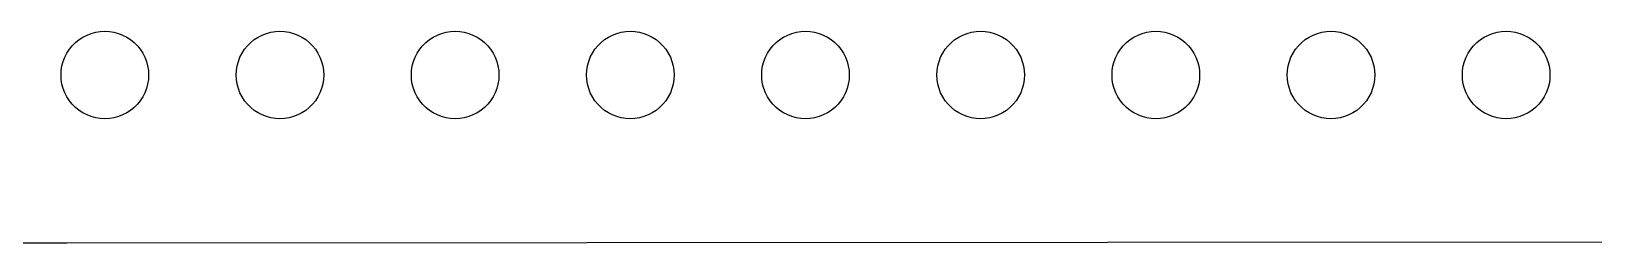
# Model space of a CAD drawing. Header units: metres. Extents: x 0 to 140, y 0 to 65.
# Drawn here: x 16.16 to 34, y 0.08 to 2.5 of the extents above; entities that cross this region are included whole.
import ezdxf

# ---------------------------------------------------------------- set-up
doc = ezdxf.new("R2010")
doc.units = ezdxf.units.M

msp = doc.modelspace()

# ---------------------------------------------------------------- linework, layer by layer
for p, q in [((16.9477, 2.49725), (17, 2.5)), ((17, 2.5), (17.0523, 2.49725)), ((18.9477, 2.49725), (19, 2.5)), ((19, 2.5), (19.0523, 2.49725)), ((20.9477, 2.49725), (21, 2.5)), ((21, 2.5), (21.0523, 2.49725)), ((22.9477, 2.49725), (23, 2.5)), ((23, 2.5), (23.0523, 2.49725)), ((24.9477, 2.49725), (25, 2.5)), ((25, 2.5), (25.0523, 2.49725)), ((26.9477, 2.49725), (27, 2.5)), ((27, 2.5), (27.0523, 2.49725)), ((28.9477, 2.49725), (29, 2.5)), ((29, 2.5), (29.0523, 2.49725)), ((30.9477, 2.49725), (31, 2.5)), ((31, 2.5), (31.0523, 2.49725)), ((32.9477, 2.49725), (33, 2.5)), ((33, 2.5), (33.0523, 2.49725)), ((16.5955, 2.29388), (16.6284, 2.33456)), ((16.6284, 2.33456), (16.6654, 2.37157)), ((16.6654, 2.37157), (16.7061, 2.4045)), ((16.7061, 2.4045), (16.75, 2.433)), ((16.75, 2.433), (16.7966, 2.45677)), ((16.7966, 2.45677), (16.8455, 2.47552)), ((16.8455, 2.47552), (16.896, 2.48906)), ((16.896, 2.48906), (16.9477, 2.49725)), ((17.0523, 2.49725), (17.1039, 2.48906)), ((17.1039, 2.48906), (17.1545, 2.47552)), ((17.1545, 2.47552), (17.2034, 2.45677)), ((17.2034, 2.45677), (17.25, 2.433)), ((17.25, 2.433), (17.2939, 2.4045)), ((17.2939, 2.4045), (17.3346, 2.37157)), ((17.3346, 2.37157), (17.3716, 2.33456)), ((17.3716, 2.33456), (17.4045, 2.29388)), ((18.5955, 2.29388), (18.6284, 2.33456)), ((18.6284, 2.33456), (18.6654, 2.37157)), ((18.6654, 2.37157), (18.7061, 2.4045)), ((18.7061, 2.4045), (18.75, 2.433)), ((18.75, 2.433), (18.7966, 2.45677)), ((18.7966, 2.45677), (18.8455, 2.47552)), ((18.8455, 2.47552), (18.896, 2.48906)), ((18.896, 2.48906), (18.9477, 2.49725)), ((19.0523, 2.49725), (19.1039, 2.48906)), ((19.1039, 2.48906), (19.1545, 2.47552)), ((19.1545, 2.47552), (19.2034, 2.45677)), ((19.2034, 2.45677), (19.25, 2.433)), ((19.25, 2.433), (19.2939, 2.4045)), ((19.2939, 2.4045), (19.3346, 2.37157)), ((19.3346, 2.37157), (19.3716, 2.33456)), ((19.3716, 2.33456), (19.4045, 2.29388)), ((20.5955, 2.29388), (20.6284, 2.33456)), ((20.6284, 2.33456), (20.6654, 2.37157)), ((20.6654, 2.37157), (20.7061, 2.4045)), ((20.7061, 2.4045), (20.75, 2.433)), ((20.75, 2.433), (20.7966, 2.45677)), ((20.7966, 2.45677), (20.8455, 2.47552)), ((20.8455, 2.47552), (20.896, 2.48906)), ((20.896, 2.48906), (20.9477, 2.49725)), ((21.0523, 2.49725), (21.1039, 2.48906)), ((21.1039, 2.48906), (21.1545, 2.47552)), ((21.1545, 2.47552), (21.2034, 2.45677)), ((21.2034, 2.45677), (21.25, 2.433)), ((21.25, 2.433), (21.2939, 2.4045)), ((21.2939, 2.4045), (21.3346, 2.37157)), ((21.3346, 2.37157), (21.3716, 2.33456)), ((21.3716, 2.33456), (21.4045, 2.29388)), ((22.5955, 2.29388), (22.6284, 2.33456)), ((22.6284, 2.33456), (22.6654, 2.37157)), ((22.6654, 2.37157), (22.7061, 2.4045)), ((22.7061, 2.4045), (22.75, 2.433)), ((22.75, 2.433), (22.7966, 2.45677)), ((22.7966, 2.45677), (22.8455, 2.47552)), ((22.8455, 2.47552), (22.896, 2.48906)), ((22.896, 2.48906), (22.9477, 2.49725)), ((23.0523, 2.49725), (23.1039, 2.48906)), ((23.1039, 2.48906), (23.1545, 2.47552)), ((23.1545, 2.47552), (23.2034, 2.45677)), ((23.2034, 2.45677), (23.25, 2.433)), ((23.25, 2.433), (23.2939, 2.4045)), ((23.2939, 2.4045), (23.3346, 2.37157)), ((23.3346, 2.37157), (23.3716, 2.33456)), ((23.3716, 2.33456), (23.4045, 2.29388)), ((24.5955, 2.29388), (24.6284, 2.33456)), ((24.6284, 2.33456), (24.6654, 2.37157)), ((24.6654, 2.37157), (24.7061, 2.4045)), ((24.7061, 2.4045), (24.75, 2.433)), ((24.75, 2.433), (24.7966, 2.45677)), ((24.7966, 2.45677), (24.8455, 2.47552)), ((24.8455, 2.47552), (24.896, 2.48906)), ((24.896, 2.48906), (24.9477, 2.49725)), ((25.0523, 2.49725), (25.1039, 2.48906)), ((25.1039, 2.48906), (25.1545, 2.47552)), ((25.1545, 2.47552), (25.2034, 2.45677)), ((25.2034, 2.45677), (25.25, 2.433)), ((25.25, 2.433), (25.2939, 2.4045)), ((25.2939, 2.4045), (25.3346, 2.37157)), ((25.3346, 2.37157), (25.3716, 2.33456)), ((25.3716, 2.33456), (25.4045, 2.29388)), ((26.5955, 2.29388), (26.6284, 2.33456)), ((26.6284, 2.33456), (26.6654, 2.37157)), ((26.6654, 2.37157), (26.7061, 2.4045)), ((26.7061, 2.4045), (26.75, 2.433)), ((26.75, 2.433), (26.7966, 2.45677)), ((26.7966, 2.45677), (26.8455, 2.47552)), ((26.8455, 2.47552), (26.896, 2.48906)), ((26.896, 2.48906), (26.9477, 2.49725)), ((27.0523, 2.49725), (27.1039, 2.48906)), ((27.1039, 2.48906), (27.1545, 2.47552)), ((27.1545, 2.47552), (27.2034, 2.45677)), ((27.2034, 2.45677), (27.25, 2.433)), ((27.25, 2.433), (27.2939, 2.4045)), ((27.2939, 2.4045), (27.3346, 2.37157)), ((27.3346, 2.37157), (27.3716, 2.33456)), ((27.3716, 2.33456), (27.4045, 2.29388)), ((28.5955, 2.29388), (28.6284, 2.33456)), ((28.6284, 2.33456), (28.6654, 2.37157)), ((28.6654, 2.37157), (28.7061, 2.4045)), ((28.7061, 2.4045), (28.75, 2.433)), ((28.75, 2.433), (28.7966, 2.45677)), ((28.7966, 2.45677), (28.8455, 2.47552)), ((28.8455, 2.47552), (28.896, 2.48906)), ((28.896, 2.48906), (28.9477, 2.49725)), ((29.0523, 2.49725), (29.1039, 2.48906)), ((29.1039, 2.48906), (29.1545, 2.47552)), ((29.1545, 2.47552), (29.2034, 2.45677)), ((29.2034, 2.45677), (29.25, 2.433)), ((29.25, 2.433), (29.2939, 2.4045)), ((29.2939, 2.4045), (29.3346, 2.37157)), ((29.3346, 2.37157), (29.3716, 2.33456)), ((29.3716, 2.33456), (29.4045, 2.29388)), ((30.5955, 2.29388), (30.6284, 2.33456)), ((30.6284, 2.33456), (30.6654, 2.37157)), ((30.6654, 2.37157), (30.7061, 2.4045)), ((30.7061, 2.4045), (30.75, 2.433)), ((30.75, 2.433), (30.7966, 2.45677)), ((30.7966, 2.45677), (30.8455, 2.47552)), ((30.8455, 2.47552), (30.896, 2.48906)), ((30.896, 2.48906), (30.9477, 2.49725)), ((31.0523, 2.49725), (31.1039, 2.48906)), ((31.1039, 2.48906), (31.1545, 2.47552)), ((31.1545, 2.47552), (31.2034, 2.45677)), ((31.2034, 2.45677), (31.25, 2.433)), ((31.25, 2.433), (31.2939, 2.4045)), ((31.2939, 2.4045), (31.3346, 2.37157)), ((31.3346, 2.37157), (31.3716, 2.33456)), ((31.3716, 2.33456), (31.4045, 2.29388)), ((32.5955, 2.29388), (32.6284, 2.33456)), ((32.6284, 2.33456), (32.6654, 2.37157)), ((32.6654, 2.37157), (32.7061, 2.4045)), ((32.7061, 2.4045), (32.75, 2.433)), ((32.75, 2.433), (32.7966, 2.45677)), ((32.7966, 2.45677), (32.8455, 2.47552)), ((32.8455, 2.47552), (32.896, 2.48906)), ((32.896, 2.48906), (32.9477, 2.49725)), ((33.0523, 2.49725), (33.1039, 2.48906)), ((33.1039, 2.48906), (33.1545, 2.47552)), ((33.1545, 2.47552), (33.2034, 2.45677)), ((33.2034, 2.45677), (33.25, 2.433)), ((33.25, 2.433), (33.2939, 2.4045)), ((33.2939, 2.4045), (33.3346, 2.37157)), ((33.3346, 2.37157), (33.3716, 2.33456)), ((33.3716, 2.33456), (33.4045, 2.29388)), ((16.5109, 2.10394), (16.5245, 2.1545)), ((16.5245, 2.1545), (16.5432, 2.20335)), ((16.5432, 2.20335), (16.567, 2.25)), ((16.567, 2.25), (16.5955, 2.29388)), ((17.4045, 2.29388), (17.433, 2.25)), ((17.433, 2.25), (17.4568, 2.20335)), ((17.4568, 2.20335), (17.4755, 2.1545)), ((17.4755, 2.1545), (17.4891, 2.10394)), ((18.5109, 2.10394), (18.5245, 2.1545)), ((18.5245, 2.1545), (18.5432, 2.20335)), ((18.5432, 2.20335), (18.567, 2.25)), ((18.567, 2.25), (18.5955, 2.29388)), ((19.4045, 2.29388), (19.433, 2.25)), ((19.433, 2.25), (19.4568, 2.20335)), ((19.4568, 2.20335), (19.4755, 2.1545)), ((19.4755, 2.1545), (19.4891, 2.10394)), ((20.5109, 2.10394), (20.5245, 2.1545)), ((20.5245, 2.1545), (20.5432, 2.20335)), ((20.5432, 2.20335), (20.567, 2.25)), ((20.567, 2.25), (20.5955, 2.29388)), ((21.4045, 2.29388), (21.433, 2.25)), ((21.433, 2.25), (21.4568, 2.20335)), ((21.4568, 2.20335), (21.4755, 2.1545)), ((21.4755, 2.1545), (21.4891, 2.10394)), ((22.5109, 2.10394), (22.5245, 2.1545)), ((22.5245, 2.1545), (22.5432, 2.20335)), ((22.5432, 2.20335), (22.567, 2.25)), ((22.567, 2.25), (22.5955, 2.29388)), ((23.4045, 2.29388), (23.433, 2.25)), ((23.433, 2.25), (23.4568, 2.20335)), ((23.4568, 2.20335), (23.4755, 2.1545)), ((23.4755, 2.1545), (23.4891, 2.10394)), ((24.5109, 2.10394), (24.5245, 2.1545)), ((24.5245, 2.1545), (24.5432, 2.20335)), ((24.5432, 2.20335), (24.567, 2.25)), ((24.567, 2.25), (24.5955, 2.29388)), ((25.4045, 2.29388), (25.433, 2.25)), ((25.433, 2.25), (25.4568, 2.20335)), ((25.4568, 2.20335), (25.4755, 2.1545)), ((25.4755, 2.1545), (25.4891, 2.10394)), ((26.5109, 2.10394), (26.5245, 2.1545)), ((26.5245, 2.1545), (26.5432, 2.20335)), ((26.5432, 2.20335), (26.567, 2.25)), ((26.567, 2.25), (26.5955, 2.29388)), ((27.4045, 2.29388), (27.433, 2.25)), ((27.433, 2.25), (27.4568, 2.20335)), ((27.4568, 2.20335), (27.4755, 2.1545)), ((27.4755, 2.1545), (27.4891, 2.10394)), ((28.5109, 2.10394), (28.5245, 2.1545)), ((28.5245, 2.1545), (28.5432, 2.20335)), ((28.5432, 2.20335), (28.567, 2.25)), ((28.567, 2.25), (28.5955, 2.29388)), ((29.4045, 2.29388), (29.433, 2.25)), ((29.433, 2.25), (29.4568, 2.20335)), ((29.4568, 2.20335), (29.4755, 2.1545)), ((29.4755, 2.1545), (29.4891, 2.10394)), ((30.5109, 2.10394), (30.5245, 2.1545)), ((30.5245, 2.1545), (30.5432, 2.20335)), ((30.5432, 2.20335), (30.567, 2.25)), ((30.567, 2.25), (30.5955, 2.29388)), ((31.4045, 2.29388), (31.433, 2.25)), ((31.433, 2.25), (31.4568, 2.20335)), ((31.4568, 2.20335), (31.4755, 2.1545)), ((31.4755, 2.1545), (31.4891, 2.10394)), ((32.5109, 2.10394), (32.5245, 2.1545)), ((32.5245, 2.1545), (32.5432, 2.20335)), ((32.5432, 2.20335), (32.567, 2.25)), ((32.567, 2.25), (32.5955, 2.29388)), ((33.4045, 2.29388), (33.433, 2.25)), ((33.433, 2.25), (33.4568, 2.20335)), ((33.4568, 2.20335), (33.4755, 2.1545)), ((33.4755, 2.1545), (33.4891, 2.10394)), ((16.5, 2), (16.5027, 2.05226)), ((16.5027, 1.94772), (16.5, 2)), ((16.5027, 2.05226), (16.5109, 2.10394)), ((17.4891, 2.10394), (17.4973, 2.05226)), ((17.4973, 2.05226), (17.5, 2)), ((17.5, 2), (17.4973, 1.94772)), ((18.5, 2), (18.5027, 2.05226)), ((18.5027, 1.94772), (18.5, 2)), ((18.5027, 2.05226), (18.5109, 2.10394)), ((19.4891, 2.10394), (19.4973, 2.05226)), ((19.4973, 2.05226), (19.5, 2)), ((19.5, 2), (19.4973, 1.94772)), ((20.5, 2), (20.5027, 2.05226)), ((20.5027, 1.94772), (20.5, 2)), ((20.5027, 2.05226), (20.5109, 2.10394)), ((21.4891, 2.10394), (21.4973, 2.05226)), ((21.4973, 2.05226), (21.5, 2)), ((21.5, 2), (21.4973, 1.94772)), ((22.5, 2), (22.5027, 2.05226)), ((22.5027, 1.94772), (22.5, 2)), ((22.5027, 2.05226), (22.5109, 2.10394)), ((23.4891, 2.10394), (23.4973, 2.05226)), ((23.4973, 2.05226), (23.5, 2)), ((23.5, 2), (23.4973, 1.94772)), ((24.5, 2), (24.5027, 2.05226)), ((24.5027, 1.94772), (24.5, 2)), ((24.5027, 2.05226), (24.5109, 2.10394)), ((25.4891, 2.10394), (25.4973, 2.05226)), ((25.4973, 2.05226), (25.5, 2)), ((25.5, 2), (25.4973, 1.94772)), ((26.5, 2), (26.5027, 2.05226)), ((26.5027, 1.94772), (26.5, 2)), ((26.5027, 2.05226), (26.5109, 2.10394)), ((27.4891, 2.10394), (27.4973, 2.05226)), ((27.4973, 2.05226), (27.5, 2)), ((27.5, 2), (27.4973, 1.94772)), ((28.5, 2), (28.5027, 2.05226)), ((28.5027, 1.94772), (28.5, 2)), ((28.5027, 2.05226), (28.5109, 2.10394)), ((29.4891, 2.10394), (29.4973, 2.05226)), ((29.4973, 2.05226), (29.5, 2)), ((29.5, 2), (29.4973, 1.94772)), ((30.5, 2), (30.5027, 2.05226)), ((30.5027, 1.94772), (30.5, 2)), ((30.5027, 2.05226), (30.5109, 2.10394)), ((31.4891, 2.10394), (31.4973, 2.05226)), ((31.4973, 2.05226), (31.5, 2)), ((31.5, 2), (31.4973, 1.94772)), ((32.5, 2), (32.5027, 2.05226)), ((32.5027, 1.94772), (32.5, 2)), ((32.5027, 2.05226), (32.5109, 2.10394)), ((33.4891, 2.10394), (33.4973, 2.05226)), ((33.4973, 2.05226), (33.5, 2)), ((33.5, 2), (33.4973, 1.94772)), ((16.5109, 1.89604), (16.5027, 1.94772)), ((16.5245, 1.84549), (16.5109, 1.89604)), ((16.5432, 1.79663), (16.5245, 1.84549)), ((16.567, 1.75), (16.5432, 1.79663)), ((17.4568, 1.79663), (17.433, 1.75)), ((17.4755, 1.84549), (17.4568, 1.79663)), ((17.4891, 1.89604), (17.4755, 1.84549)), ((17.4973, 1.94772), (17.4891, 1.89604)), ((18.5109, 1.89604), (18.5027, 1.94772)), ((18.5245, 1.84549), (18.5109, 1.89604)), ((18.5432, 1.79663), (18.5245, 1.84549)), ((18.567, 1.75), (18.5432, 1.79663)), ((19.4568, 1.79663), (19.433, 1.75)), ((19.4755, 1.84549), (19.4568, 1.79663)), ((19.4891, 1.89604), (19.4755, 1.84549)), ((19.4973, 1.94772), (19.4891, 1.89604)), ((20.5109, 1.89604), (20.5027, 1.94772)), ((20.5245, 1.84549), (20.5109, 1.89604)), ((20.5432, 1.79663), (20.5245, 1.84549)), ((20.567, 1.75), (20.5432, 1.79663)), ((21.4568, 1.79663), (21.433, 1.75)), ((21.4755, 1.84549), (21.4568, 1.79663)), ((21.4891, 1.89604), (21.4755, 1.84549)), ((21.4973, 1.94772), (21.4891, 1.89604)), ((22.5109, 1.89604), (22.5027, 1.94772)), ((22.5245, 1.84549), (22.5109, 1.89604)), ((22.5432, 1.79663), (22.5245, 1.84549)), ((22.567, 1.75), (22.5432, 1.79663)), ((23.4568, 1.79663), (23.433, 1.75)), ((23.4755, 1.84549), (23.4568, 1.79663)), ((23.4891, 1.89604), (23.4755, 1.84549)), ((23.4973, 1.94772), (23.4891, 1.89604)), ((24.5109, 1.89604), (24.5027, 1.94772)), ((24.5245, 1.84549), (24.5109, 1.89604)), ((24.5432, 1.79663), (24.5245, 1.84549)), ((24.567, 1.75), (24.5432, 1.79663)), ((25.4568, 1.79663), (25.433, 1.75)), ((25.4755, 1.84549), (25.4568, 1.79663)), ((25.4891, 1.89604), (25.4755, 1.84549)), ((25.4973, 1.94772), (25.4891, 1.89604)), ((26.5109, 1.89604), (26.5027, 1.94772)), ((26.5245, 1.84549), (26.5109, 1.89604)), ((26.5432, 1.79663), (26.5245, 1.84549)), ((26.567, 1.75), (26.5432, 1.79663)), ((27.4568, 1.79663), (27.433, 1.75)), ((27.4755, 1.84549), (27.4568, 1.79663)), ((27.4891, 1.89604), (27.4755, 1.84549)), ((27.4973, 1.94772), (27.4891, 1.89604)), ((28.5109, 1.89604), (28.5027, 1.94772)), ((28.5245, 1.84549), (28.5109, 1.89604)), ((28.5432, 1.79663), (28.5245, 1.84549)), ((28.567, 1.75), (28.5432, 1.79663)), ((29.4568, 1.79663), (29.433, 1.75)), ((29.4755, 1.84549), (29.4568, 1.79663)), ((29.4891, 1.89604), (29.4755, 1.84549)), ((29.4973, 1.94772), (29.4891, 1.89604)), ((30.5109, 1.89604), (30.5027, 1.94772)), ((30.5245, 1.84549), (30.5109, 1.89604)), ((30.5432, 1.79663), (30.5245, 1.84549)), ((30.567, 1.75), (30.5432, 1.79663)), ((31.4568, 1.79663), (31.433, 1.75)), ((31.4755, 1.84549), (31.4568, 1.79663)), ((31.4891, 1.89604), (31.4755, 1.84549)), ((31.4973, 1.94772), (31.4891, 1.89604)), ((32.5109, 1.89604), (32.5027, 1.94772)), ((32.5245, 1.84549), (32.5109, 1.89604)), ((32.5432, 1.79663), (32.5245, 1.84549)), ((32.567, 1.75), (32.5432, 1.79663)), ((33.4568, 1.79663), (33.433, 1.75)), ((33.4755, 1.84549), (33.4568, 1.79663)), ((33.4891, 1.89604), (33.4755, 1.84549)), ((33.4973, 1.94772), (33.4891, 1.89604)), ((16.5955, 1.7061), (16.567, 1.75)), ((16.6284, 1.66542), (16.5955, 1.7061)), ((16.6654, 1.62842), (16.6284, 1.66542)), ((16.7061, 1.59549), (16.6654, 1.62842)), ((17.3346, 1.62842), (17.2939, 1.59549)), ((17.3716, 1.66542), (17.3346, 1.62842)), ((17.4045, 1.7061), (17.3716, 1.66542)), ((17.433, 1.75), (17.4045, 1.7061)), ((18.5955, 1.7061), (18.567, 1.75)), ((18.6284, 1.66542), (18.5955, 1.7061)), ((18.6654, 1.62842), (18.6284, 1.66542)), ((18.7061, 1.59549), (18.6654, 1.62842)), ((19.3346, 1.62842), (19.2939, 1.59549)), ((19.3716, 1.66542), (19.3346, 1.62842)), ((19.4045, 1.7061), (19.3716, 1.66542)), ((19.433, 1.75), (19.4045, 1.7061)), ((20.5955, 1.7061), (20.567, 1.75)), ((20.6284, 1.66542), (20.5955, 1.7061)), ((20.6654, 1.62842), (20.6284, 1.66542)), ((20.7061, 1.59549), (20.6654, 1.62842)), ((21.3346, 1.62842), (21.2939, 1.59549)), ((21.3716, 1.66542), (21.3346, 1.62842)), ((21.4045, 1.7061), (21.3716, 1.66542)), ((21.433, 1.75), (21.4045, 1.7061)), ((22.5955, 1.7061), (22.567, 1.75)), ((22.6284, 1.66542), (22.5955, 1.7061)), ((22.6654, 1.62842), (22.6284, 1.66542)), ((22.7061, 1.59549), (22.6654, 1.62842)), ((23.3346, 1.62842), (23.2939, 1.59549)), ((23.3716, 1.66542), (23.3346, 1.62842)), ((23.4045, 1.7061), (23.3716, 1.66542)), ((23.433, 1.75), (23.4045, 1.7061)), ((24.5955, 1.7061), (24.567, 1.75)), ((24.6284, 1.66542), (24.5955, 1.7061)), ((24.6654, 1.62842), (24.6284, 1.66542)), ((24.7061, 1.59549), (24.6654, 1.62842)), ((25.3346, 1.62842), (25.2939, 1.59549)), ((25.3716, 1.66542), (25.3346, 1.62842)), ((25.4045, 1.7061), (25.3716, 1.66542)), ((25.433, 1.75), (25.4045, 1.7061)), ((26.5955, 1.7061), (26.567, 1.75)), ((26.6284, 1.66542), (26.5955, 1.7061)), ((26.6654, 1.62842), (26.6284, 1.66542)), ((26.7061, 1.59549), (26.6654, 1.62842)), ((27.3346, 1.62842), (27.2939, 1.59549)), ((27.3716, 1.66542), (27.3346, 1.62842)), ((27.4045, 1.7061), (27.3716, 1.66542)), ((27.433, 1.75), (27.4045, 1.7061)), ((28.5955, 1.7061), (28.567, 1.75)), ((28.6284, 1.66542), (28.5955, 1.7061)), ((28.6654, 1.62842), (28.6284, 1.66542)), ((28.7061, 1.59549), (28.6654, 1.62842)), ((29.3346, 1.62842), (29.2939, 1.59549)), ((29.3716, 1.66542), (29.3346, 1.62842)), ((29.4045, 1.7061), (29.3716, 1.66542)), ((29.433, 1.75), (29.4045, 1.7061)), ((30.5955, 1.7061), (30.567, 1.75)), ((30.6284, 1.66542), (30.5955, 1.7061)), ((30.6654, 1.62842), (30.6284, 1.66542)), ((30.7061, 1.59549), (30.6654, 1.62842)), ((31.3346, 1.62842), (31.2939, 1.59549)), ((31.3716, 1.66542), (31.3346, 1.62842)), ((31.4045, 1.7061), (31.3716, 1.66542)), ((31.433, 1.75), (31.4045, 1.7061)), ((32.5955, 1.7061), (32.567, 1.75)), ((32.6284, 1.66542), (32.5955, 1.7061)), ((32.6654, 1.62842), (32.6284, 1.66542)), ((32.7061, 1.59549), (32.6654, 1.62842)), ((33.3346, 1.62842), (33.2939, 1.59549)), ((33.3716, 1.66542), (33.3346, 1.62842)), ((33.4045, 1.7061), (33.3716, 1.66542)), ((33.433, 1.75), (33.4045, 1.7061)), ((16.75, 1.56699), (16.7061, 1.59549)), ((16.7966, 1.54321), (16.75, 1.56699)), ((16.8455, 1.52446), (16.7966, 1.54321)), ((16.896, 1.51093), (16.8455, 1.52446)), ((16.9477, 1.50273), (16.896, 1.51093)), ((17, 1.5), (16.9477, 1.50273)), ((17.0523, 1.50273), (17, 1.5)), ((17.1039, 1.51093), (17.0523, 1.50273)), ((17.1545, 1.52446), (17.1039, 1.51093)), ((17.2034, 1.54321), (17.1545, 1.52446)), ((17.25, 1.56699), (17.2034, 1.54321)), ((17.2939, 1.59549), (17.25, 1.56699)), ((18.75, 1.56699), (18.7061, 1.59549)), ((18.7966, 1.54321), (18.75, 1.56699)), ((18.8455, 1.52446), (18.7966, 1.54321)), ((18.896, 1.51093), (18.8455, 1.52446)), ((18.9477, 1.50273), (18.896, 1.51093)), ((19, 1.5), (18.9477, 1.50273)), ((19.0523, 1.50273), (19, 1.5)), ((19.1039, 1.51093), (19.0523, 1.50273)), ((19.1545, 1.52446), (19.1039, 1.51093)), ((19.2034, 1.54321), (19.1545, 1.52446)), ((19.25, 1.56699), (19.2034, 1.54321)), ((19.2939, 1.59549), (19.25, 1.56699)), ((20.75, 1.56699), (20.7061, 1.59549)), ((20.7966, 1.54321), (20.75, 1.56699)), ((20.8455, 1.52446), (20.7966, 1.54321)), ((20.896, 1.51093), (20.8455, 1.52446)), ((20.9477, 1.50273), (20.896, 1.51093)), ((21, 1.5), (20.9477, 1.50273)), ((21.0523, 1.50273), (21, 1.5)), ((21.1039, 1.51093), (21.0523, 1.50273)), ((21.1545, 1.52446), (21.1039, 1.51093)), ((21.2034, 1.54321), (21.1545, 1.52446)), ((21.25, 1.56699), (21.2034, 1.54321)), ((21.2939, 1.59549), (21.25, 1.56699)), ((22.75, 1.56699), (22.7061, 1.59549)), ((22.7966, 1.54321), (22.75, 1.56699)), ((22.8455, 1.52446), (22.7966, 1.54321)), ((22.896, 1.51093), (22.8455, 1.52446)), ((22.9477, 1.50273), (22.896, 1.51093)), ((23, 1.5), (22.9477, 1.50273)), ((23.0523, 1.50273), (23, 1.5)), ((23.1039, 1.51093), (23.0523, 1.50273)), ((23.1545, 1.52446), (23.1039, 1.51093)), ((23.2034, 1.54321), (23.1545, 1.52446)), ((23.25, 1.56699), (23.2034, 1.54321)), ((23.2939, 1.59549), (23.25, 1.56699)), ((24.75, 1.56699), (24.7061, 1.59549)), ((24.7966, 1.54321), (24.75, 1.56699)), ((24.8455, 1.52446), (24.7966, 1.54321)), ((24.896, 1.51093), (24.8455, 1.52446)), ((24.9477, 1.50273), (24.896, 1.51093)), ((25, 1.5), (24.9477, 1.50273)), ((25.0523, 1.50273), (25, 1.5)), ((25.1039, 1.51093), (25.0523, 1.50273)), ((25.1545, 1.52446), (25.1039, 1.51093)), ((25.2034, 1.54321), (25.1545, 1.52446)), ((25.25, 1.56699), (25.2034, 1.54321)), ((25.2939, 1.59549), (25.25, 1.56699)), ((26.75, 1.56699), (26.7061, 1.59549)), ((26.7966, 1.54321), (26.75, 1.56699)), ((26.8455, 1.52446), (26.7966, 1.54321)), ((26.896, 1.51093), (26.8455, 1.52446)), ((26.9477, 1.50273), (26.896, 1.51093)), ((27, 1.5), (26.9477, 1.50273)), ((27.0523, 1.50273), (27, 1.5)), ((27.1039, 1.51093), (27.0523, 1.50273)), ((27.1545, 1.52446), (27.1039, 1.51093)), ((27.2034, 1.54321), (27.1545, 1.52446)), ((27.25, 1.56699), (27.2034, 1.54321)), ((27.2939, 1.59549), (27.25, 1.56699)), ((28.75, 1.56699), (28.7061, 1.59549)), ((28.7966, 1.54321), (28.75, 1.56699)), ((28.8455, 1.52446), (28.7966, 1.54321)), ((28.896, 1.51093), (28.8455, 1.52446)), ((28.9477, 1.50273), (28.896, 1.51093)), ((29, 1.5), (28.9477, 1.50273)), ((29.0523, 1.50273), (29, 1.5)), ((29.1039, 1.51093), (29.0523, 1.50273)), ((29.1545, 1.52446), (29.1039, 1.51093)), ((29.2034, 1.54321), (29.1545, 1.52446)), ((29.25, 1.56699), (29.2034, 1.54321)), ((29.2939, 1.59549), (29.25, 1.56699)), ((30.75, 1.56699), (30.7061, 1.59549)), ((30.7966, 1.54321), (30.75, 1.56699)), ((30.8455, 1.52446), (30.7966, 1.54321)), ((30.896, 1.51093), (30.8455, 1.52446)), ((30.9477, 1.50273), (30.896, 1.51093)), ((31, 1.5), (30.9477, 1.50273)), ((31.0523, 1.50273), (31, 1.5)), ((31.1039, 1.51093), (31.0523, 1.50273)), ((31.1545, 1.52446), (31.1039, 1.51093)), ((31.2034, 1.54321), (31.1545, 1.52446)), ((31.25, 1.56699), (31.2034, 1.54321)), ((31.2939, 1.59549), (31.25, 1.56699)), ((32.75, 1.56699), (32.7061, 1.59549)), ((32.7966, 1.54321), (32.75, 1.56699)), ((32.8455, 1.52446), (32.7966, 1.54321)), ((32.896, 1.51093), (32.8455, 1.52446)), ((32.9477, 1.50273), (32.896, 1.51093)), ((33, 1.5), (32.9477, 1.50273)), ((33.0523, 1.50273), (33, 1.5)), ((33.1039, 1.51093), (33.0523, 1.50273)), ((33.1545, 1.52446), (33.1039, 1.51093)), ((33.2034, 1.54321), (33.1545, 1.52446)), ((33.25, 1.56699), (33.2034, 1.54321)), ((33.2939, 1.59549), (33.25, 1.56699)), ((13.4321, 0.08217), (16.5679, 0.08217)), ((16.5679, 0.08217), (117.613, 0.13695))]:
    msp.add_line(p, q)

doc.saveas('drawing.dxf')
